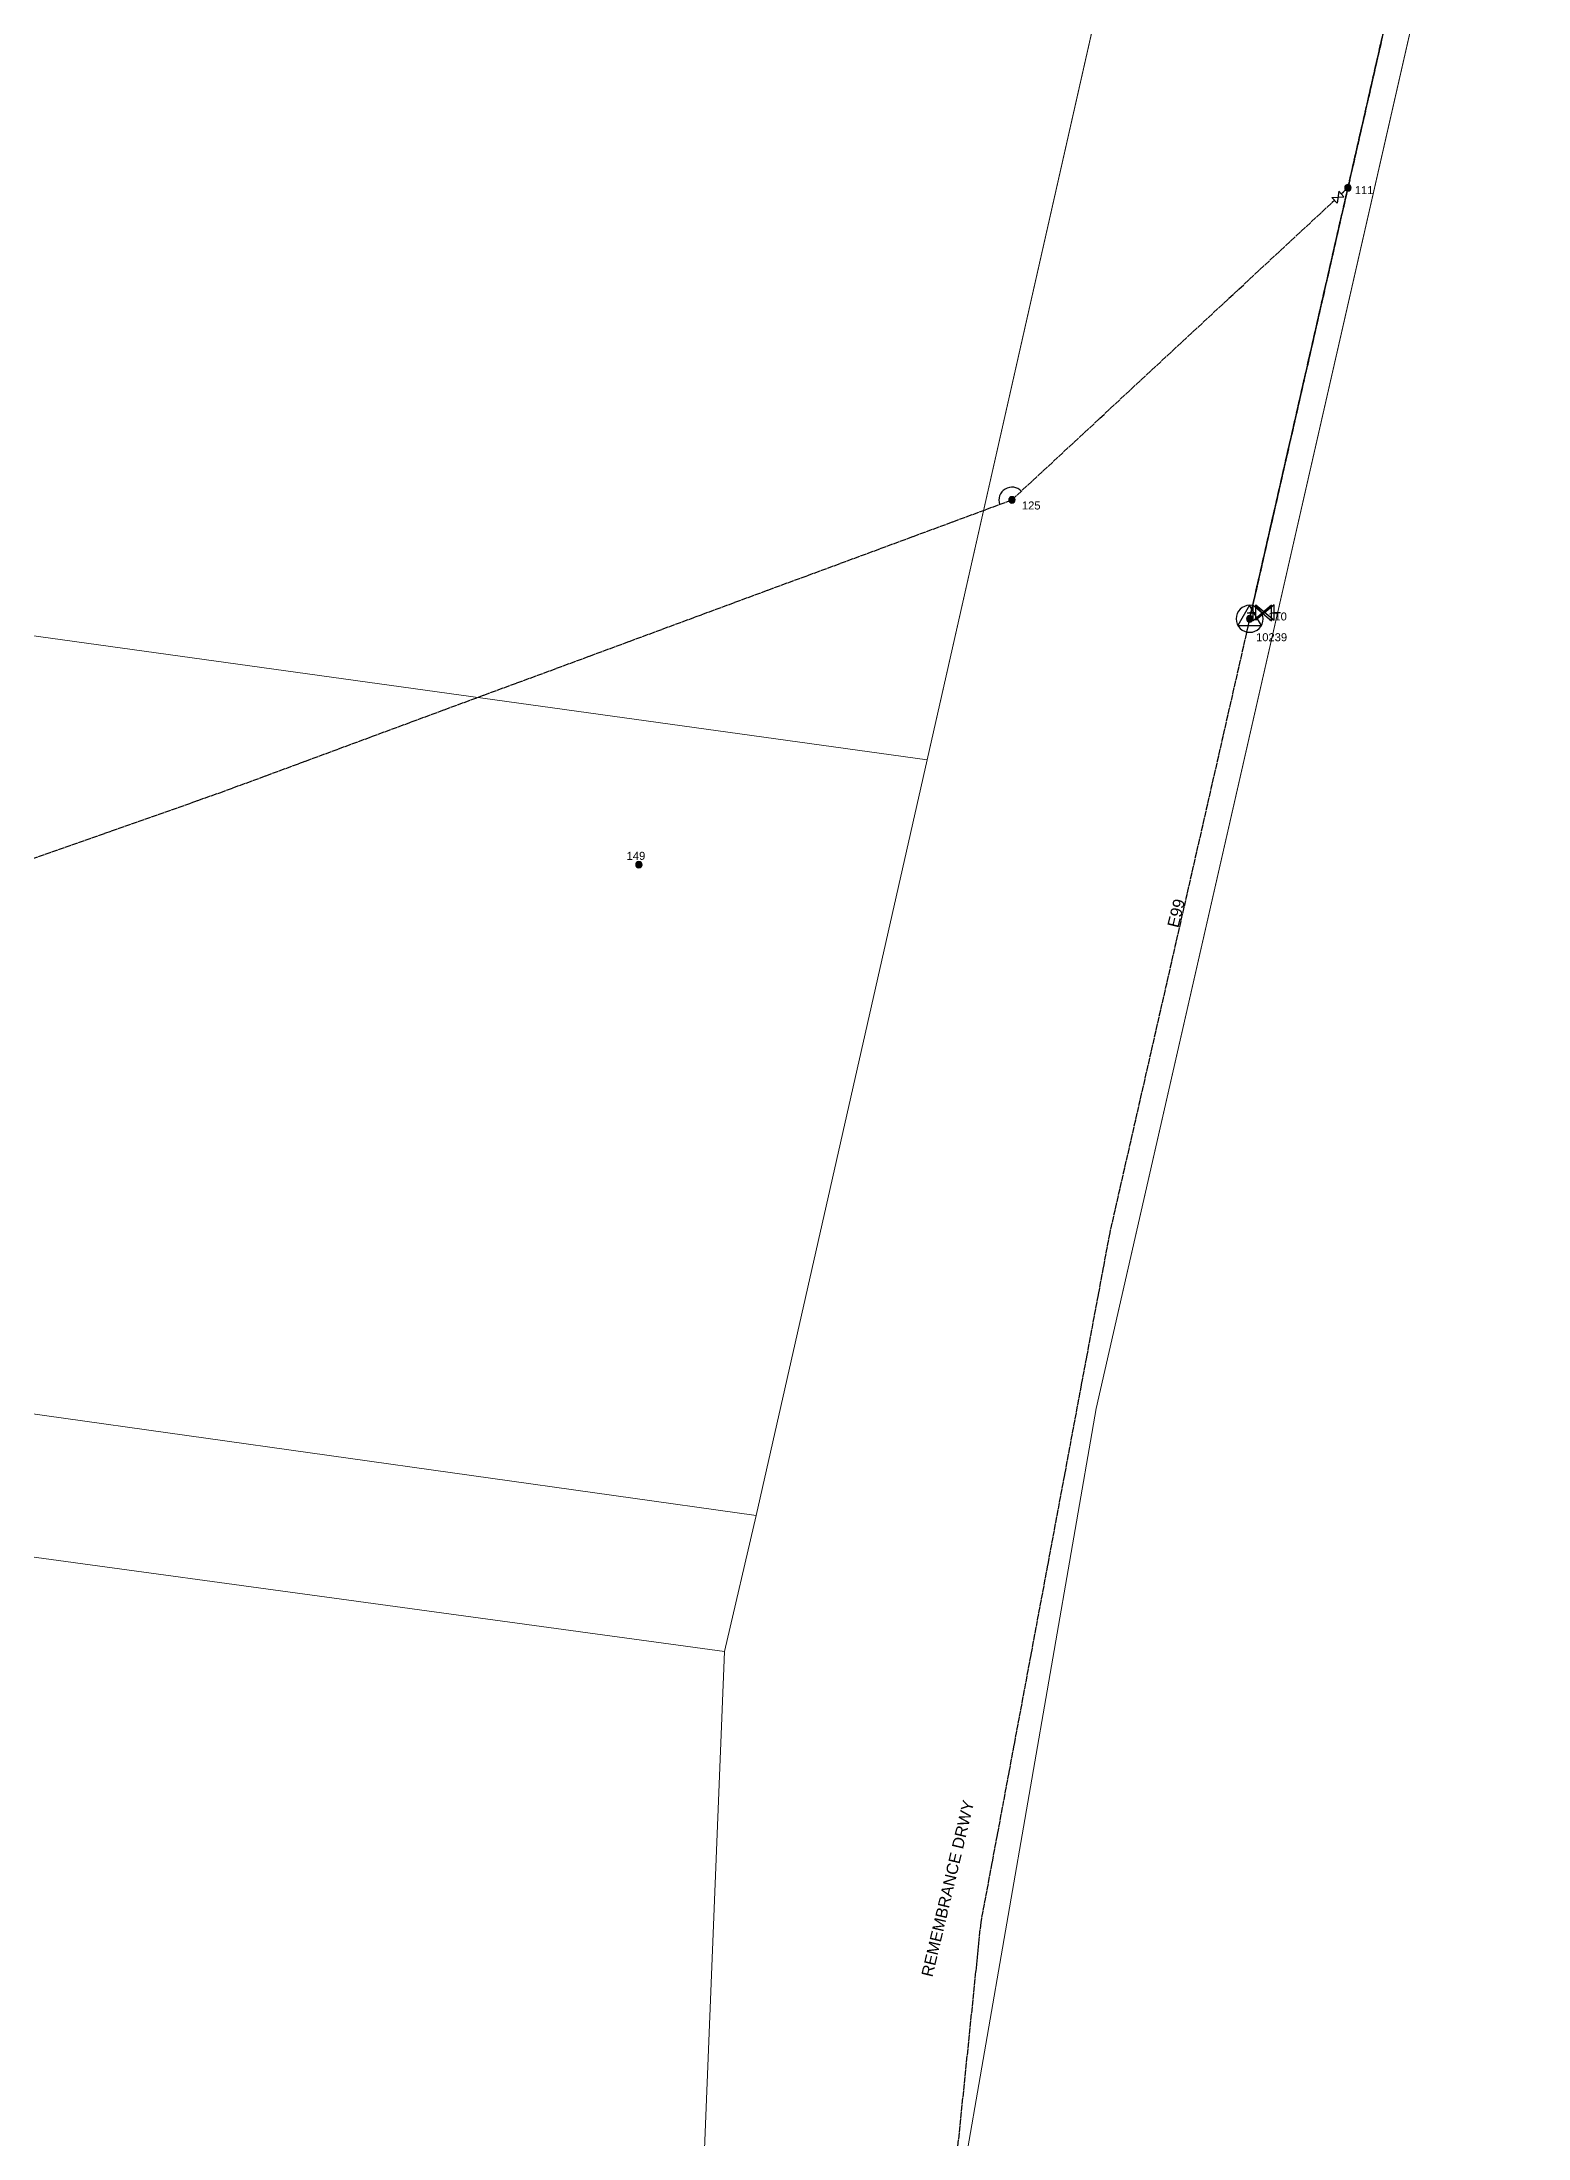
# Model space of a CAD drawing. Header units: metres. Extents: x 275294 to 277468, y 6206436 to 6207766.
# Drawn here: x 276505.9 to 276738.1, y 6206773.3 to 6207100.7 of the extents above; entities that cross this region are included whole.
import ezdxf
from ezdxf.enums import TextEntityAlignment as Align

# ---------------------------------------------------------------- set-up
doc = ezdxf.new("R2010")
doc.units = ezdxf.units.M
doc.linetypes.add('Cable Exist OH', pattern=[1, 1, 0])
doc.layers.get('0').update_dxf_attribs({"color": 6})
doc.layers.add('Cadastre Land Parcels_SP_EXT', color=9, linetype='Continuous', lineweight=5)
doc.layers.add('Cadastre Roads_SP_EXT', color=9, linetype='Continuous', lineweight=5)
for name, color, linetype in [('Equip_HV_EXT', 7, 'Continuous'), ('Equip_LV_EXT', 7, 'Continuous'), ('Mains_HV_EXT', 7, 'Continuous'), ('Mains_LV_EXT', 7, 'Continuous'), ('Sub_SP_TR_HV_LV_EXT', 7, 'Continuous'), ('SupportsOH_SP_TR_HV_LV_SL_EXT', 7, 'Continuous')]:
    doc.layers.add(name, color=color, linetype=linetype)
doc.styles.add('POLE_LABEL', font='arial.ttf')
doc.styles.get("Standard").update_dxf_attribs({"font": 'arial.ttf'})

# ---------------------------------------------------------------- blocks, each defined once
blk = doc.blocks.new('SUB_POLE_EXT')
blk.add_line((2.16, 0.48), (2.16, 0.48, 0))
blk.add_lwpolyline([(-4.22, 0, 1), (4.22, 0, 1)], format="xyb", close=True)
blk.add_lwpolyline([(2.14, 0.52), (0, 4.22), (-3.66, -2.11), (3.66, -2.11)], close=True)
for tag, height, flags, p in [('STREET_CODE', 0.2, 9, (1.5, 0)), ('ASSET_NUM', 2.5, 8, (2, 2)), ('CONSTRUCTED_VOLTAGE', 0.2, 9, (1.5, -0.2)), ('OPERATING_VOLTAGE', 0.2, 9, (1.5, -0.6)), ('OPERATED_BY', 0.2, 9, (1.5, -0.8)), ('ORIENTATION', 0.2, 9, (1.5, -1.2)), ('OWNED_BY', 0.2, 9, (1.5, -1.4)), ('SECONDARY_VOLTAGE', 0.2, 9, (1.5, -1.6)), ('STATE', 0.2, 9, (1.5, -1.8)), ('SUBSTATION_TYPE', 0.2, 9, (1.5, -2)), ('STREETNAME', 0.2, 9, (1.5, -2.8)), ('SUBURB', 0.2, 9, (1.5, -3)), ('Z', 0.2, 1, (1.5, -3.4)), ('NO_PHASES', 0.2, 9, (1.5, -0.4)), ('MAINTAINED_BY', 0.2, 9, (1.5, -1)), ('USAGE', 0.2, 9, (1.5, -2.2)), ('LEGEND', 0.2, 9, (1.5, -2.4)), ('LOCATION', 0.2, 9, (1.5, -2.6)), ('NOTES', 0.2, 9, (1.5, -3.2))]:
    blk.add_attdef(tag, text='', height=height, dxfattribs=dict(flags=flags)).set_placement(p, align=Align.MIDDLE_LEFT)
blk = doc.blocks.new('LV_OH_LINKS_DISTFUSE_EXT')
for p, q in [((0, 0), (0.96, 0)), ((3.84, 0), (4.8, 0))]:
    blk.add_line(p, q)
blk.add_lwpolyline([(3.84, -1.2), (3.84, 1.2), (0.96, -1.2), (0.96, 1.2)], close=True)
at = {"flags": 9}
for tag, p in [('ACTUAL_STATUS', (0, 0)), ('CONSTRUCTED_VOLTAGE', (0, -0.2)), ('OPERATING_VOLTAGE', (0, -0.6)), ('ORIENTATION', (0, -0.8)), ('OWNED_BY', (0, -1)), ('STATE', (0, -1.2)), ('SWITCH_TYPE', (0, -1.4)), ('NO_PHASES', (0, -0.4)), ('USAGE', (0, -1.6)), ('NOTES', (0, -1.8))]:
    blk.add_attdef(tag, text='', height=0.2, dxfattribs=at).set_placement(p, align=Align.MIDDLE_LEFT)
at = {"flags": 1}
blk.add_attdef('Z', (0, 0), '', height=0.2, dxfattribs=at)
blk = doc.blocks.new('POLE_EXT')
blk.add_hatch(color=256).paths.add_polyline_path([(-1, 0, 1), (1, 0, 1)])
blk.add_lwpolyline([(-1, 0, 1), (1, 0, 1)], format="xyb", close=True)
for tag, height, flags, p in [('pNumber', 2.5, 8, (-17.84, 2.07)), ('OWNED_BY', 0.2, 9, (1.35, -0.4)), ('SPECIAL_USE', 0.2, 9, (1.35, -0.8)), ('STATE', 0.2, 9, (1.35, -1)), ('cLV', 0.2, 9, (1.35, -1.4)), ('hDepth', 0.2, 9, (1.35, -1.6)), ('hDia', 0.2, 9, (1.35, -1.8)), ('cHV', 0.2, 9, (1.35, -2)), ('cLinedev', 0.2, 9, (1.35, -3.4)), ('pExisting', 0.2, 9, (1.35, -3.8)), ('pFooting', 0.2, 9, (1.35, -4.4)), ('pNew', 0.2, 9, (1.35, -4.6)), ('pRelocate', 0.2, 9, (1.35, -5)), ('pRemove', 0.2, 9, (1.35, -5.2)), ('pReplace', 0.2, 9, (1.35, -5.4)), ('pStay', 0.2, 9, (1.35, -5.6)), ('pType', 0.2, 9, (1.35, -5.8)), ('cspan', 0.2, 9, (1.35, -6)), ('STREETNAME', 0.2, 9, (1.35, -6.2)), ('SUBURB', 0.2, 9, (1.35, -6.4)), ('PARENT', 0.2, 9, (1.35, -0.6)), ('USAGE', 0.2, 9, (1.35, -1.2)), ('LBRACKET', 0.2, 9, (1.35, -2.2)), ('LExisting', 0.2, 9, (1.35, -2.4)), ('LANTNUMBER', 0.2, 9, (1.35, -2.6)), ('LOther', 0.2, 9, (1.35, -2.8)), ('LRemove', 0.2, 9, (1.35, -3)), ('LEGEND', 0.2, 9, (1.35, -3.2)), ('LOCATION', 0.2, 9, (1.35, -3.6)), ('PFNUMBER', 0.2, 9, (1.35, -4)), ('NEWPFNUMBER', 0.2, 9, (1.35, -4.2)), ('NOTES', 0.2, 9, (1.35, -6.6)), ('OPERATED_BY', 0.2, 9, (1.36, -7.01)), ('MAINTAINED_BY', 0.2, 9, (1.36, -6.81))]:
    blk.add_attdef(tag, text='', height=height, dxfattribs=dict(flags=flags)).set_placement(p, align=Align.MIDDLE_LEFT)
at = {"style": 'POLE_LABEL'}
for tag, height, flags, p in [('STRUCTURE_PLANT_NUMBER', 0.2, 9, (1.35, 0.03)), ('ASSET_NUM', 2.5, 8, (2, 2)), ('STREET_CODE', 0.2, 9, (1.35, -0.2))]:
    blk.add_attdef(tag, text='', height=height, dxfattribs=dict(at, flags=flags)).set_placement(p, align=Align.MIDDLE_LEFT)
at = {"flags": 1}
blk.add_attdef('Z', (1.35, -7.33), '', height=0.2, dxfattribs=at)

msp = doc.modelspace()

# ---------------------------------------------------------------- linework, layer by layer
at = {"layer": 'Cadastre Land Parcels_SP_EXT', "linetype": 'Continuous'}
for points in [[(276617.52, 6206870.58), (276328.43, 6206911.18), (276354.16, 6207028.84), (276644.21, 6206988.61), (276672.64, 6207114.33), (275468.47, 6207273.39), (275433.46, 6207010.41), (276612.56, 6206849.31), (276617.52, 6206870.58)], [(276644.21, 6206988.61), (276354.16, 6207028.84), (276328.43, 6206911.18), (276617.52, 6206870.58), (276644.21, 6206988.61)]]:
    msp.add_lwpolyline(points, close=True, dxfattribs=at)
msp.add_lwpolyline([(276729.4, 6207145.08), (276670.62, 6206887.26), (276649.7, 6206766.67), (276645.5, 6206641.68), (276653.43, 6206524.63), (276874.02, 6206496.21)], dxfattribs=at)
at = {"layer": 'Cadastre Roads_SP_EXT', "linetype": 'Continuous'}
for p, q in [((276670.62, 6206887.26), (276729.4, 6207145.08)), ((276672.64, 6207114.33), (276644.21, 6206988.61)), ((276644.21, 6206988.61), (276617.52, 6206870.58)), ((276649.69, 6206766.67), (276670.62, 6206887.26)), ((276617.52, 6206870.58), (276612.56, 6206849.31)), ((276612.56, 6206849.31), (276603.69, 6206630.53))]:
    msp.add_line(p, q, dxfattribs=at)
at = {"layer": 'Mains_HV_EXT', "linetype": 'Cable Exist OH'}
for points in [[(276720.74, 6207125.31), (276709.93, 6207077.93)], [(276709.93, 6207077.93), (276694.58, 6207010.61)], [(276708.89, 6207076.96), (276709.93, 6207077.93)], [(276657.45, 6207029.18), (276707.84, 6207075.98)], [(276278.12, 6206916.38), (276421.38, 6206943.84), (276533.71, 6206983.44), (276657.45, 6207029.18)], [(276694.58, 6207010.61), (276672.72, 6206914.73), (276652.57, 6206806.97), (276644.31, 6206726.8), (276642.61, 6206624.64), (276648.82, 6206525.38), (276651.44, 6206478.42), (276654.22, 6206435.72)]]:
    msp.add_lwpolyline(points, dxfattribs=at)
at = {"layer": 'Mains_HV_EXT', "linetype": 'Continuous'}
msp.add_lwpolyline([(276658.93, 6207030.52, 0.812832), (276655.52, 6207028.47)], format="xyb", dxfattribs=at)
at = {"layer": 'Mains_LV_EXT', "linetype": 'Cable Exist OH'}
for points in [[(276694.58, 6207010.61), (276709.93, 6207077.93), (276720.66, 6207124.97)], [(276694.58, 6207010.61), (276672.72, 6206914.73)]]:
    msp.add_lwpolyline(points, dxfattribs=at)

# ---------------------------------------------------------------- block references
at = {"layer": 'Equip_HV_EXT', "xscale": 0.5, "yscale": 0.5, "rotation": 42.55682565456214}
msp.add_blockref('LV_OH_LINKS_DISTFUSE_EXT', (276707.48, 6207075.67), dxfattribs=at)
at = {"layer": 'Equip_LV_EXT'}
for p in [(276694.17, 6207011.52), (276694.58, 6207011.61)]:
    msp.add_blockref('LV_OH_LINKS_DISTFUSE_EXT', p, dxfattribs=at)
at = {"layer": 'Sub_SP_TR_HV_LV_EXT'}
ref = msp.add_blockref('SUB_POLE_EXT', (276694.58, 6207010.61), dxfattribs=dict(at, xscale=0.5, yscale=0.5, zscale=0.5))
ref.add_attrib('ASSET_NUM', '10239', dxfattribs={"layer": '0', "height": 1.25}).set_placement((276695.58, 6207008.36), align=Align.TOP_LEFT)
at = {"layer": 'SupportsOH_SP_TR_HV_LV_SL_EXT'}
ref = msp.add_blockref('POLE_EXT', (276709.93, 6207077.93), dxfattribs=dict(at, xscale=0.5, yscale=0.5))
ref.add_attrib('ASSET_NUM', '111', dxfattribs={"layer": '0', "height": 1.25, "style": 'POLE_LABEL'}).set_placement((276711, 6207077.56), align=Align.MIDDLE_LEFT)
ref = msp.add_blockref('POLE_EXT', (276657.45, 6207029.18), dxfattribs=dict(at, xscale=0.5, yscale=0.5))
ref.add_attrib('ASSET_NUM', '125', dxfattribs={"layer": '0', "height": 1.25, "style": 'POLE_LABEL'}).set_placement((276661.92, 6207027.31), align=Align.BOTTOM_RIGHT)
ref = msp.add_blockref('POLE_EXT', (276694.58, 6207010.61), dxfattribs=dict(at, xscale=0.5, yscale=0.5))
ref.add_attrib('ASSET_NUM', '110', dxfattribs={"layer": '0', "height": 1.25, "style": 'POLE_LABEL'}).set_placement((276697.48, 6207010.98), align=Align.MIDDLE_LEFT)
ref = msp.add_blockref('POLE_EXT', (276599.18, 6206972.21), dxfattribs=dict(at, xscale=0.5, yscale=0.5))
ref.add_attrib('ASSET_NUM', '149', dxfattribs={"layer": '0', "height": 1.25, "style": 'POLE_LABEL'}).set_placement((276600.18, 6206972.59), align=Align.BOTTOM_RIGHT)

# ---------------------------------------------------------------- texts
at = {"layer": 'Cadastre Roads_SP_EXT'}
msp.add_text('REMEMBRANCE DRWY', height=1.8, rotation=76.5781, dxfattribs=at).set_placement((276645.02, 6206798.37))
at = {"layer": 'Mains_LV_EXT'}
msp.add_text('E99', height=1.8, rotation=75.9171, dxfattribs=at).set_placement((276683.43, 6206962.24))

doc.saveas('drawing.dxf')
